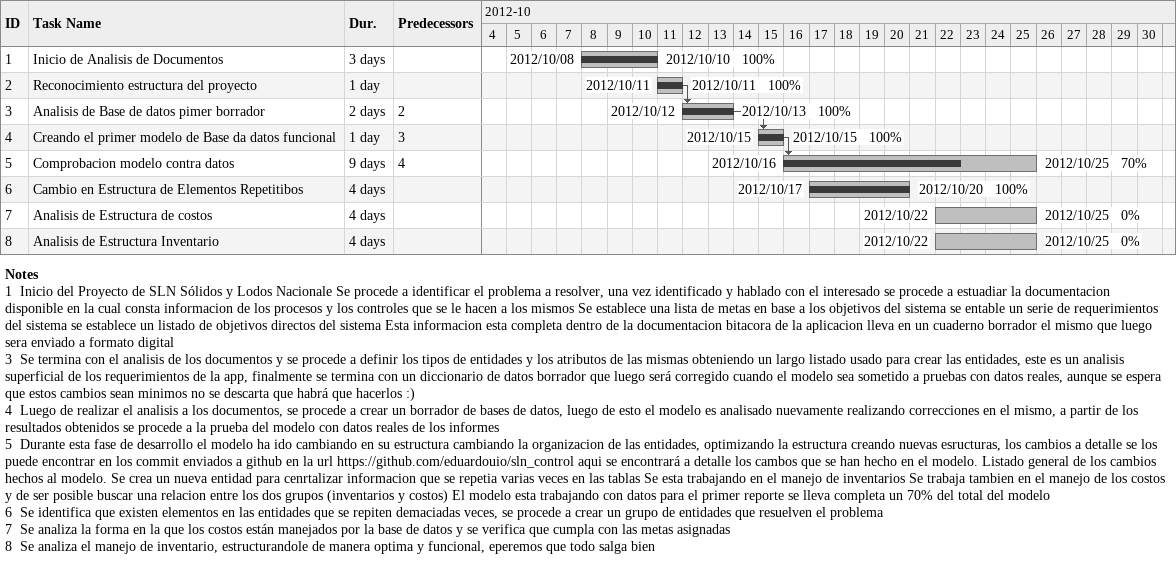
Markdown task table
| ID | Task | Duration | Start | Finish | Predecessors | % complete |
|---|---|---|---|---|---|---|
| 1 | Inicio de Analisis de Documentos | 3d | 2012-10-08 | 2012-10-10 |  | 100 |
| 2 | Reconocimiento estructura del proyecto | 1d | 2012-10-11 | 2012-10-11 |  | 100 |
| 3 | Analisis de Base de datos pimer borrador | 2d | 2012-10-12 | 2012-10-13 | 2 | 100 |
| 4 | Creando el primer modelo de Base da datos funcional | 1d | 2012-10-15 | 2012-10-15 | 3 | 100 |
| 5 | Comprobacion modelo contra datos | 9d | 2012-10-16 | 2012-10-25 | 4 | 70 |
| 6 | Cambio en Estructura de Elementos Repetitibos | 4d | 2012-10-17 | 2012-10-20 |  | 100 |
| 7 | Analisis de Estructura de costos | 4d | 2012-10-22 | 2012-10-25 |  | 0 |
| 8 | Analisis de Estructura Inventario | 4d | 2012-10-22 | 2012-10-25 |  | 0 |

Notes
- 1: Inicio del Proyecto de SLN Sólidos y Lodos Nacionale Se procede a identificar el problema a resolver, una vez identificado y hablado con el interesado se procede a estuadiar la documentacion disponible en la cual consta informacion de los procesos y los controles que se le hacen a los mismos Se establece una lista de metas en base a los objetivos del sistema se entable un serie de requerimientos del sistema se establece un listado de objetivos directos del sistema Esta informacion esta completa dentro de la documentacion bitacora de la aplicacion lleva en un cuaderno borrador el mismo que luego sera enviado a formato digital
- 3: Se termina con el analisis de los documentos y se procede a definir los tipos de entidades y los atributos de las mismas obteniendo un largo listado usado para crear las entidades, este es un analisis superficial de los requerimientos de la app, finalmente se termina con un diccionario de datos borrador que luego será corregido cuando el modelo sea sometido a pruebas con datos reales, aunque se espera que estos cambios sean minimos no se descarta que habrá que hacerlos :)
- 4: Luego de realizar el analisis a los documentos, se procede a crear un borrador de bases de datos, luego de esto el modelo es analisado nuevamente realizando correcciones en el mismo, a partir de los resultados obtenidos se procede a la prueba del modelo con datos reales de los informes
- 5: Durante esta fase de desarrollo el modelo ha ido cambiando en su estructura cambiando la organizacion de las entidades, optimizando la estructura creando nuevas esructuras, los cambios a detalle se los puede encontrar en los commit enviados a github en la url https://github.com/eduardouio/sln_control aqui se encontrará a detalle los cambos que se han hecho en el modelo. Listado general de los cambios hechos al modelo. Se crea un nueva entidad para cenrtalizar informacion que se repetia varias veces en las tablas Se esta trabajando en el manejo de inventarios Se trabaja tambien en el manejo de los costos y de ser posible buscar una relacion entre los dos grupos (inventarios y costos) El modelo esta trabajando con datos para el primer reporte se lleva completa un 70% del total del modelo
- 6: Se identifica que existen elementos en las entidades que se repiten demaciadas veces, se procede a crear un grupo de entidades que resuelven el problema
- 7: Se analiza la forma en la que los costos están manejados por la base de datos y se verifica que cumpla con las metas asignadas
- 8: Se analiza el manejo de inventario, estructurandole de manera optima y funcional, eperemos que todo salga bien
